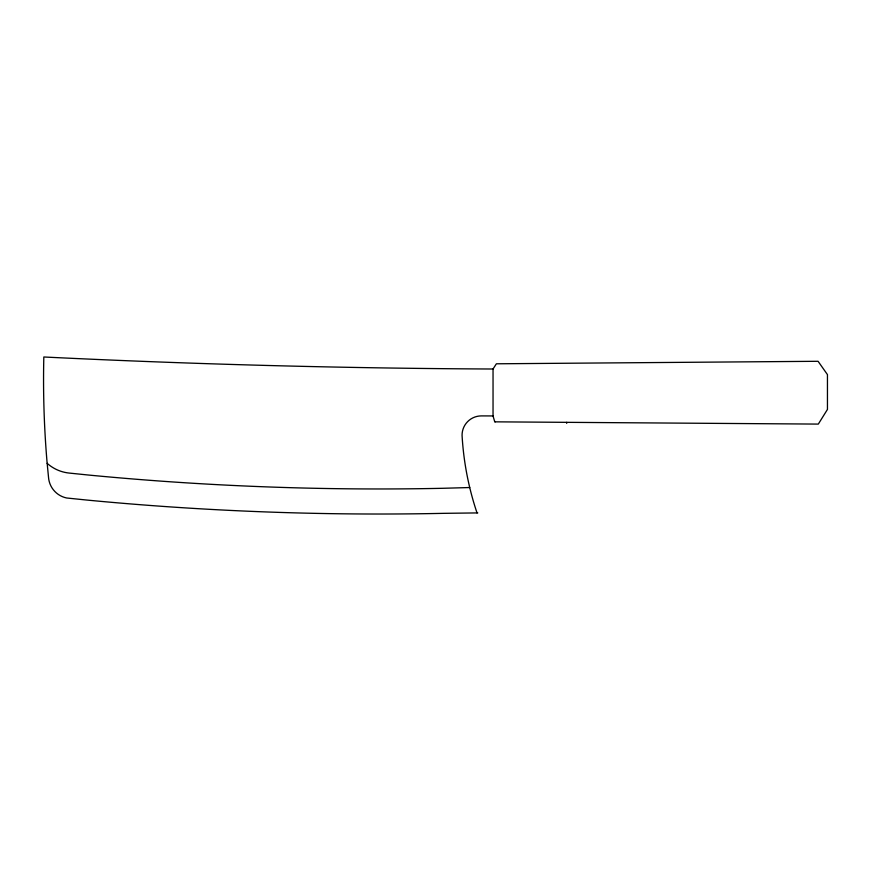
<?xml version="1.0" encoding="UTF-8"?>
<svg xmlns="http://www.w3.org/2000/svg" width="871" height="871" viewBox="0 0 871 871"><rect width="100%" height="100%" fill="white"/><g stroke="black" fill="none" stroke-linecap="round" stroke-linejoin="round"><path stroke-width="1.31" d="M493.04 369.01L496.383 363.795L818.076 361.291L827.45 374.606L827.45 409.424L818.315 424.09L494.75 421.836L493.04 415.935L493.04 369.01C343.239 368.335 193.449 364.318 43.822 356.99A972.7 972.7 0 0 0 47.001 461.63L48.493 477.025A22.798 22.798 0 0 0 66.675 497.994L86.142 499.987A3062.872 3062.872 0 0 0 443.361 513.346L477.787 512.91M469.73 487.531L442.827 488.293A3037.819 3037.819 0 0 1 88.537 475.043L69.212 473.073A38.999 38.999 0 0 1 47.154 463.328M493.04 415.935L481.195 415.903A19.293 19.293 0 0 0 462.066 435.337A295.411 295.411 0 0 0 477.025 512.91M494.565 421.194L495.196 421.847M566.694 422.337L566.694 423.371"/></g></svg>
